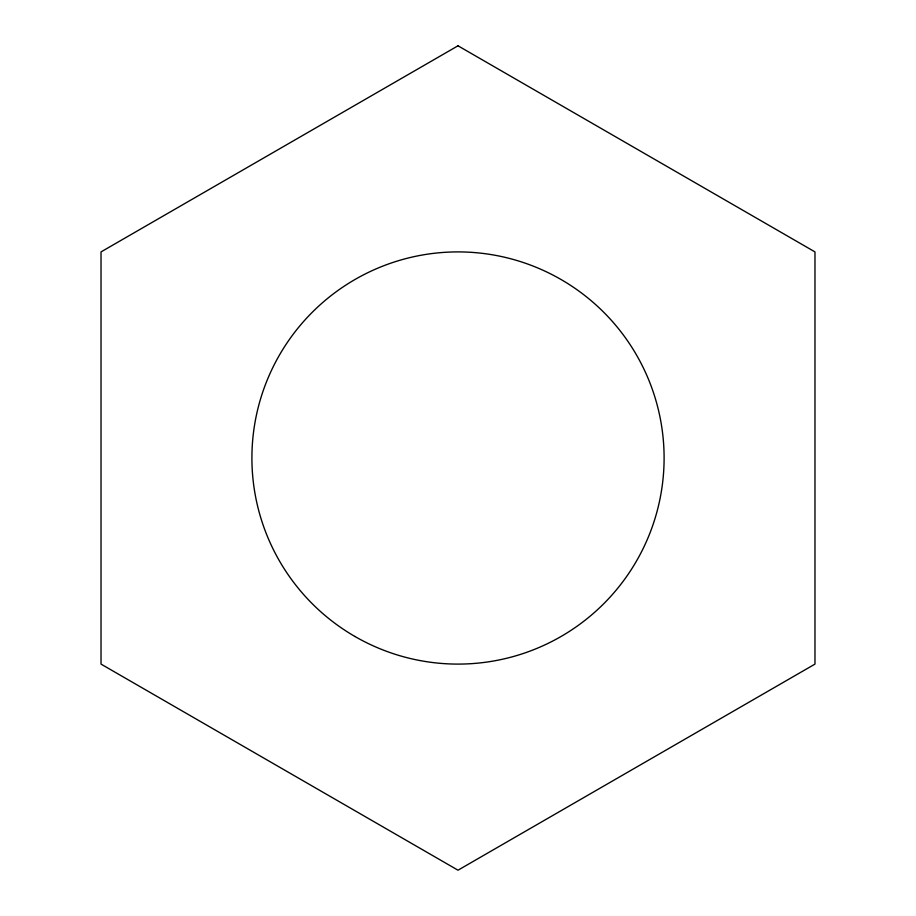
<?xml version="1.0" encoding="UTF-8"?>
<svg xmlns="http://www.w3.org/2000/svg" width="916" height="916" viewBox="0 0 916 916"><rect width="100%" height="100%" fill="white"/><g stroke="black" fill="none" stroke-linecap="round" stroke-linejoin="round"><path stroke-width="1.37" d="M458 45.8L101.023 251.9L101.023 664.1L458 870.2L814.977 664.1L814.977 251.9L458 45.8M354.95 636.483A206.1 206.1 0 0 0 664.1 458A206.1 206.1 0 0 0 354.95 279.517A206.1 206.1 0 0 0 354.95 636.483"/></g></svg>
